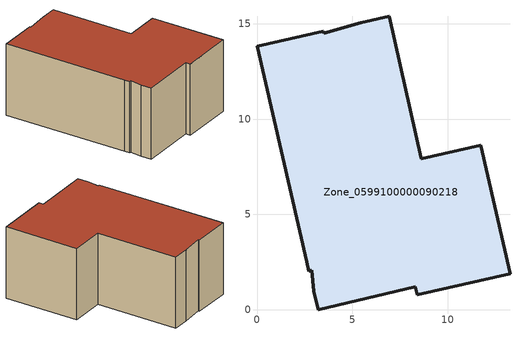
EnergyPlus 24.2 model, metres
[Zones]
Zone_0599100000090218
 floor ground (C_G): 2.88,2.08 2.72,2.03 2.61,2.52 0,13.82 3.46,14.61 3.49,14.5 5.43,15.06 6.93,15.4 8.63,7.93 11.74,8.64 13.28,1.9 8.41,0.78 8.31,1.2 3.21,0 2.98,0.97 z0
 wall outside (C_F): 0,13.82 2.61,2.52 2.72,2.03 2.88,2.08 2.98,0.97 3.21,0 8.31,1.2 8.41,0.78 13.28,1.9 11.74,8.64 8.63,7.93 6.93,15.4 5.43,15.06 3.49,14.5 3.46,14.61 0,13.82 z0:6.64
 roof outside (C_R): 2.72,2.03 2.88,2.08 2.98,0.97 3.21,0 8.31,1.2 8.41,0.78 13.28,1.9 11.74,8.64 8.63,7.93 6.93,15.4 5.43,15.06 3.49,14.5 3.46,14.61 0,13.82 2.61,2.52 z6.64
[BUILDING]
Pand.0599100000090218: North Axis=0; Terrain=City; Loads Convergence Tolerance Value=0.04; Temperature Convergence Tolerance Value=0.4; Solar Distribution=FullExterior; Maximum Number of Warmup Days=25; Minimum Number of Warmup Days=1
[Site:Location]
Rotterdam.The.Hague.AP_ZH_NLD Design_Conditions: Latitude=51.96; Longitude=4.45; Time Zone=1; Elevation=-4.5
[SITE:GROUNDTEMPERATURE:BUILDINGSURFACE]
18, 18, 18, 18, 18, 18, 18, 18, 18, 18, 18, 18
[MATERIAL] Thermal Absorptance=0.9; Solar Absorptance=0.7; Visible Absorptance=0.7
Name | Roughness | Thickness | Conductivity | Density | Specific Heat
G.D.1975-1991 | MediumSmooth | 0.15 | 0.288461 | 540 | 1210
F.D.1975-1991 | Rough | 0.3 | 0.230769 | 1920 | 840
R.D.1975-1991 | MediumRough | 0.2 | 0.153846 | 1500 | 1000
[CONSTRUCTION]
C_G: G.D.1975-1991
C_F: F.D.1975-1991
C_R: R.D.1975-1991
[ZONE]
Zone_0599100000090218: Type=1; Multiplier=1; Ceiling Height=Autocalculate; Volume=Autocalculate; Floor Area=autocalculate; Part of Total Floor Area=Yes
[ZONEINFILTRATION:DESIGNFLOWRATE]
Infil_Zone_0599100000090218: Zone or ZoneList or Space or SpaceList=Zone_0599100000090218; Schedule=AlwaysOn; Design Flow Rate Calculation Method=Flow/Area; Flow Rate per Floor Area=0.0042; Constant Term Coefficient=1; Temperature Term Coefficient=0; Velocity Term Coefficient=0; Velocity Squared Term Coefficient=0
[HVACTEMPLATE:ZONE:IDEALLOADSAIRSYSTEM]
Zone_0599100000090218: Maximum Heating Supply Air Temperature=50; Minimum Cooling Supply Air Temperature=13; Maximum Heating Supply Air Humidity Ratio=0.0156; Minimum Cooling Supply Air Humidity Ratio=0.0077; Heating Limit=NoLimit; Cooling Limit=NoLimit; Dehumidification Control Type=ConstantSensibleHeatRatio; Cooling Sensible Heat Ratio=0.7; Dehumidification Setpoint=60; Humidification Control Type=None; Humidification Setpoint=30; Outdoor Air Method=None; Outdoor Air Flow Rate per Person=0.00944; Outdoor Air Flow Rate per Zone Floor Area=0; Outdoor Air Flow Rate per Zone=0; Demand Controlled Ventilation Type=None; Outdoor Air Economizer Type=NoEconomizer; Heat Recovery Type=None; Sensible Heat Recovery Effectiveness=0.7; Latent Heat Recovery Effectiveness=0.65
[ZONECONTROL:THERMOSTAT]
ThermostatControl_Zone_0599100000090218: Zone or ZoneList=Zone_0599100000090218; Control Type Schedule=DualSetpointControlType; Control 1=Thermostat_Zone_0599100000090218; Temperature Difference Between Cutout And Setpoint=0
[THERMOSTATSETPOINT:DUALSETPOINT]
Thermostat_Zone_0599100000090218: Heating Setpoint Temperature Schedule=HeatingSetpoint_Zone_0599100000090218; Cooling Setpoint Temperature Schedule=CoolingSetpoint_Zone_0599100000090218
[SCHEDULE:COMPACT]
HeatingSetpoint_Zone_0599100000090218: Through: 12/31, For: AllDays, Until: 24:00, 21
CoolingSetpoint_Zone_0599100000090218: Through: 12/31, For: AllDays, Until: 24:00, 24
DualSetpointControlType: Through: 12/31, For: AllDays, Until: 24:00, 4
AlwaysOn: Through: 12/31, For: AllDays, Until: 24:00, 1
